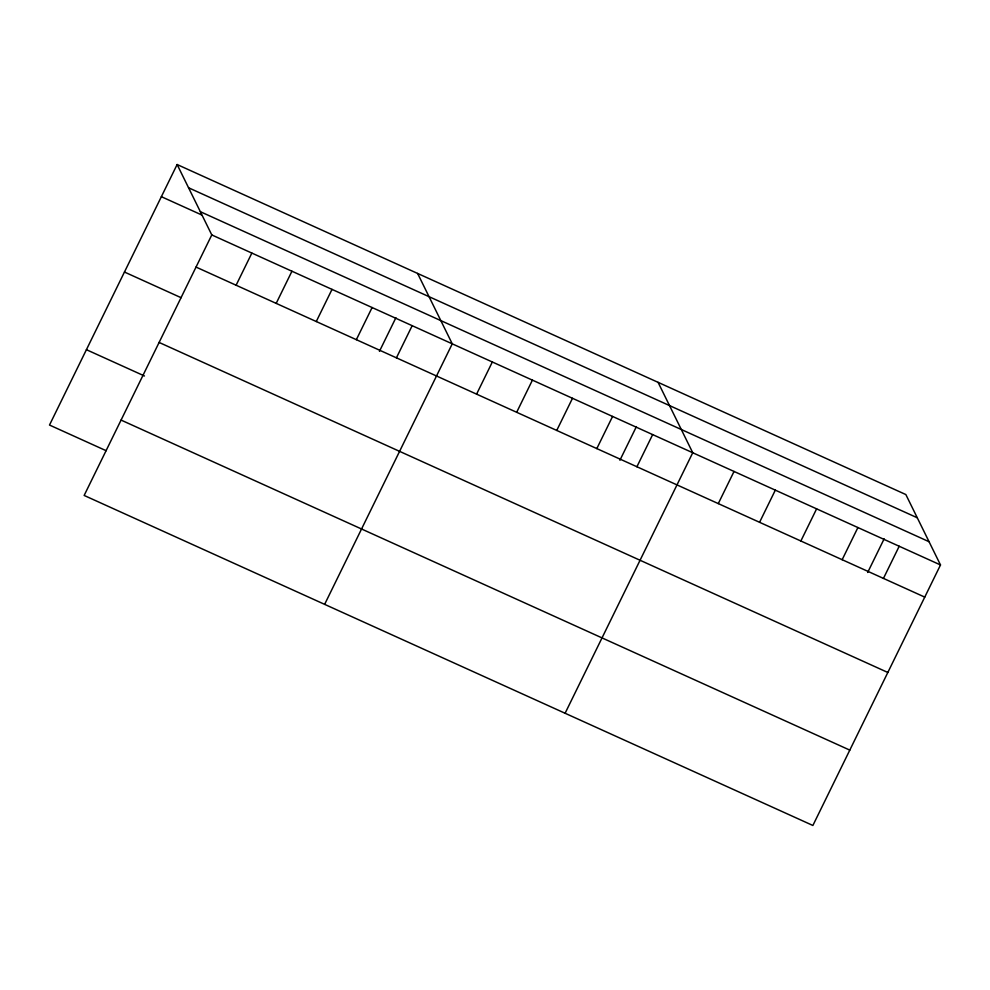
<?xml version="1.0" encoding="UTF-8"?>
<svg xmlns="http://www.w3.org/2000/svg" width="990" height="990" viewBox="0 0 990 990"><rect width="100%" height="100%" fill="white"/><g stroke="black" fill="none" stroke-linecap="round" stroke-linejoin="round"><path stroke-width="1.49" d="M177.123 164.526L211.786 234.927L84.15 495.446L812.877 825.474L940.5 564.956L905.85 494.555L177.123 164.526L49.5 425.044L106.165 450.71M236.103 285.231L251.856 253.081M276.185 303.385L291.939 271.235M316.268 321.54L332.021 289.377M356.351 339.681L372.104 307.531M379.442 351.351L395.913 317.703M396.421 357.836L412.174 325.685M324.633 604.358L452.257 343.839L417.607 273.438M476.586 394.144L492.339 361.981M516.669 412.298L532.422 380.135M556.739 430.44L572.492 398.289M596.822 448.594L612.575 416.443M619.913 460.251L636.397 426.616M636.904 466.748L652.658 434.598M565.104 713.258L692.74 452.739L658.078 382.35M718.282 503.601L734.035 471.45M759.577 522.299L775.318 490.149M800.861 540.998L816.614 508.848M842.156 559.709L857.909 527.546M867.673 572.468L884.157 538.82M883.451 578.408L899.205 546.245M188.558 187.766L917.285 517.782M200.351 211.699L929.066 541.716M161.37 196.688L201.453 214.83M211.786 234.927L940.5 564.956M196.032 267.077L924.747 597.106M124.455 272.04L181.121 297.705M159.105 342.441L887.832 672.47M86.415 349.693L144.466 375.977M121.077 420.082L849.791 750.111"/></g></svg>
